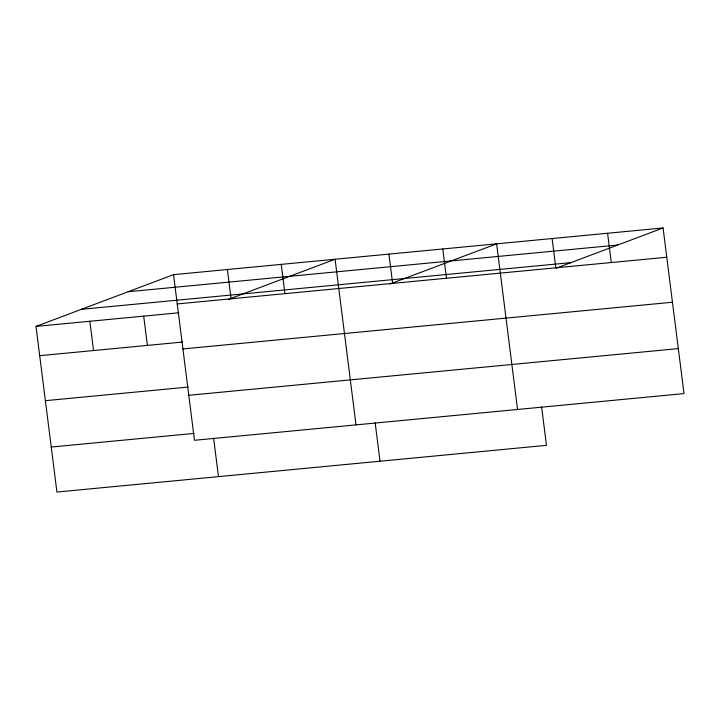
<?xml version="1.0" encoding="UTF-8"?>
<svg xmlns="http://www.w3.org/2000/svg" width="720" height="720" viewBox="0 0 720 720"><rect width="100%" height="100%" fill="white"/><g stroke="black" fill="none" stroke-linecap="round" stroke-linejoin="round"><path stroke-width="1.08" d="M541.611 406.935L546.462 445.347L56.925 492.039L36 326.403L173.538 274.653L663.075 227.961L684 393.597L194.463 440.289L173.538 274.653M228.492 299.349L335.088 259.245L356.013 424.881M390.042 283.941L496.629 243.837L517.554 409.473M556.479 268.065L663.075 227.961M128.151 291.726L617.688 245.034M81.387 309.321L570.924 262.629M177.237 303.93L666.774 257.238M36 326.403L178.866 312.777M39.699 355.68L182.565 342.054M182.925 348.93L672.462 302.238M45.387 400.68L188.244 387.054M188.784 395.289L678.312 348.606M51.237 447.039L194.103 433.413M607.59 233.253L611.289 262.53M552.114 238.545L555.813 267.822M442.782 248.976L446.481 278.253M388.935 254.106L392.634 283.392M375.165 422.811L380.016 461.223M281.241 264.384L284.94 293.661M227.385 269.514L231.084 298.8M213.615 438.219L218.475 476.631M143.694 316.125L147.393 345.411M89.847 321.264L93.546 350.541"/></g></svg>
